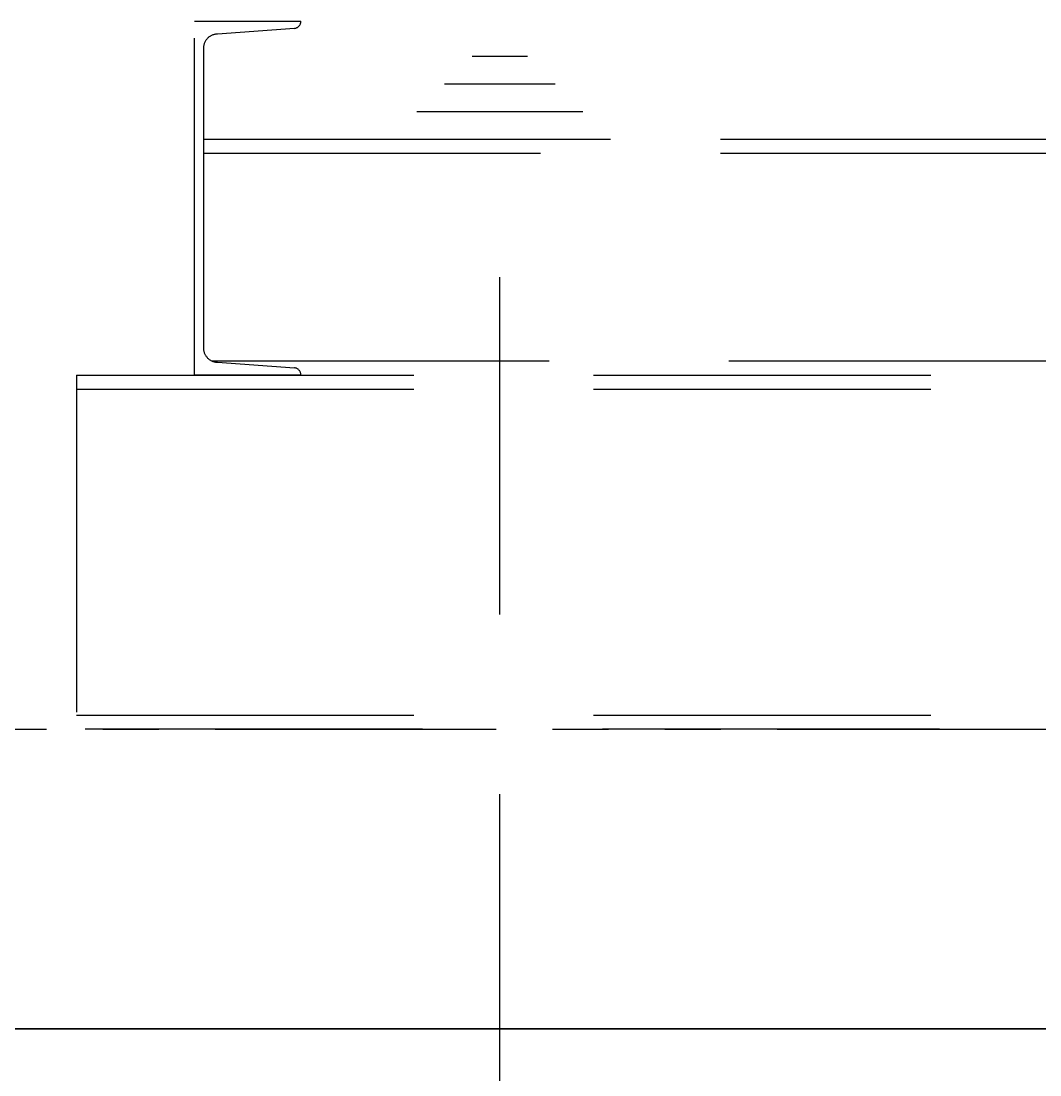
# Model space of a CAD drawing. Header units: millimetres. Extents: x 11948722 to 13111668, y -10771712 to -10232988.
# Drawn here: x 12274478 to 12275158, y -10539994 to -10539290 of the extents above; entities that cross this region are included whole.
import ezdxf

# ---------------------------------------------------------------- set-up
doc = ezdxf.new("R2010")
doc.units = ezdxf.units.MM
doc.header["$LTSCALE"] = 150
doc.header["$MEASUREMENT"] = 0
for name, pattern in [('CEN', [6.2, 6, -0.1, 0, -0.1]), ('HID', [2.3, 1.5, -0.8]), ('PHANTOM', [2.5, 1.25, -0.25, 0.25, -0.25, 0.25, -0.25])]:
    doc.linetypes.add(name, pattern=pattern)
for name, color, linetype in [('A-중심선', 10, 'CEN'), ('CON-C', 2, 'CONTINUOUS'), ('elev', 8, 'HID')]:
    doc.layers.add(name, color=color, linetype=linetype)

# ---------------------------------------------------------------- blocks, each defined once
blk = doc.blocks.new('A$C1C387044')
at = {"layer": 'elev', "color": 8}
for p, q in [((-728.47, -1888.24), (-691.54, -1888.24)), ((-746.93, -1906.7), (-673.08, -1906.7)), ((-765.39, -1925.16), (-654.62, -1925.16)), ((-907.82, -1943.62), (-248.13, -1943.62)), ((-783.85, -1943.62), (-636.16, -1943.62)), ((-907.82, -1953.07), (-248.13, -1953.07)), ((-902.15, -2091.71), (-303.26, -2091.71)), ((-992.5, -2101.16), (618.34, -2101.16)), ((-992.5, -2101.16), (-992.5, -2337.47)), ((-992.5, -2110.61), (618.34, -2110.61)), ((-992.5, -2328.02), (618.34, -2328.02)), ((618.34, -2337.47), (-992.5, -2337.47))]:
    blk.add_line(p, q, dxfattribs=at)
at = {"layer": 'elev'}
blk.add_line((-710.01, -36070.83), (-710.01, -1943.62), dxfattribs=at)
at = {"layer": 'elev', "color": 8, "linetype": 'PHANTOM'}
blk.add_line((-2775, -2337.47), (2775, -2337.47), dxfattribs=at)
at = {"layer": 'elev', "color": 8}
blk.add_lwpolyline([(-898.37, -2092.5), (-847.15, -2096.29, -0.388879), (-842.84, -2101), (-842.84, -2101.16), (-913.73, -2101.16), (-913.73, -1864.85), (-842.84, -1864.85), (-842.84, -1865.01, -0.388879), (-847.15, -1869.72), (-898.37, -1873.51, 0.414214), (-907.82, -1882.97), (-907.82, -2083.04, 0.414214)], format="xyb", close=True, dxfattribs=at)

msp = doc.modelspace()

# ---------------------------------------------------------------- linework, layer by layer
at = {"layer": 'A-중심선', "linetype": 'ByBlock', "ltscale": 0.5}
msp.add_line((12266187.34, -10539962.78), (12283813.3, -10539962.78), dxfattribs=at)
at = {"layer": 'CON-C'}
msp.add_line((12278282.61, -10539962.78), (12272732.61, -10539962.78), dxfattribs=at)

# ---------------------------------------------------------------- block references
at = {"layer": 'elev', "ltscale": 1200}
msp.add_blockref('A$C1C387044', (12275507.61, -10537425.32), dxfattribs=at)

doc.saveas('drawing.dxf')
